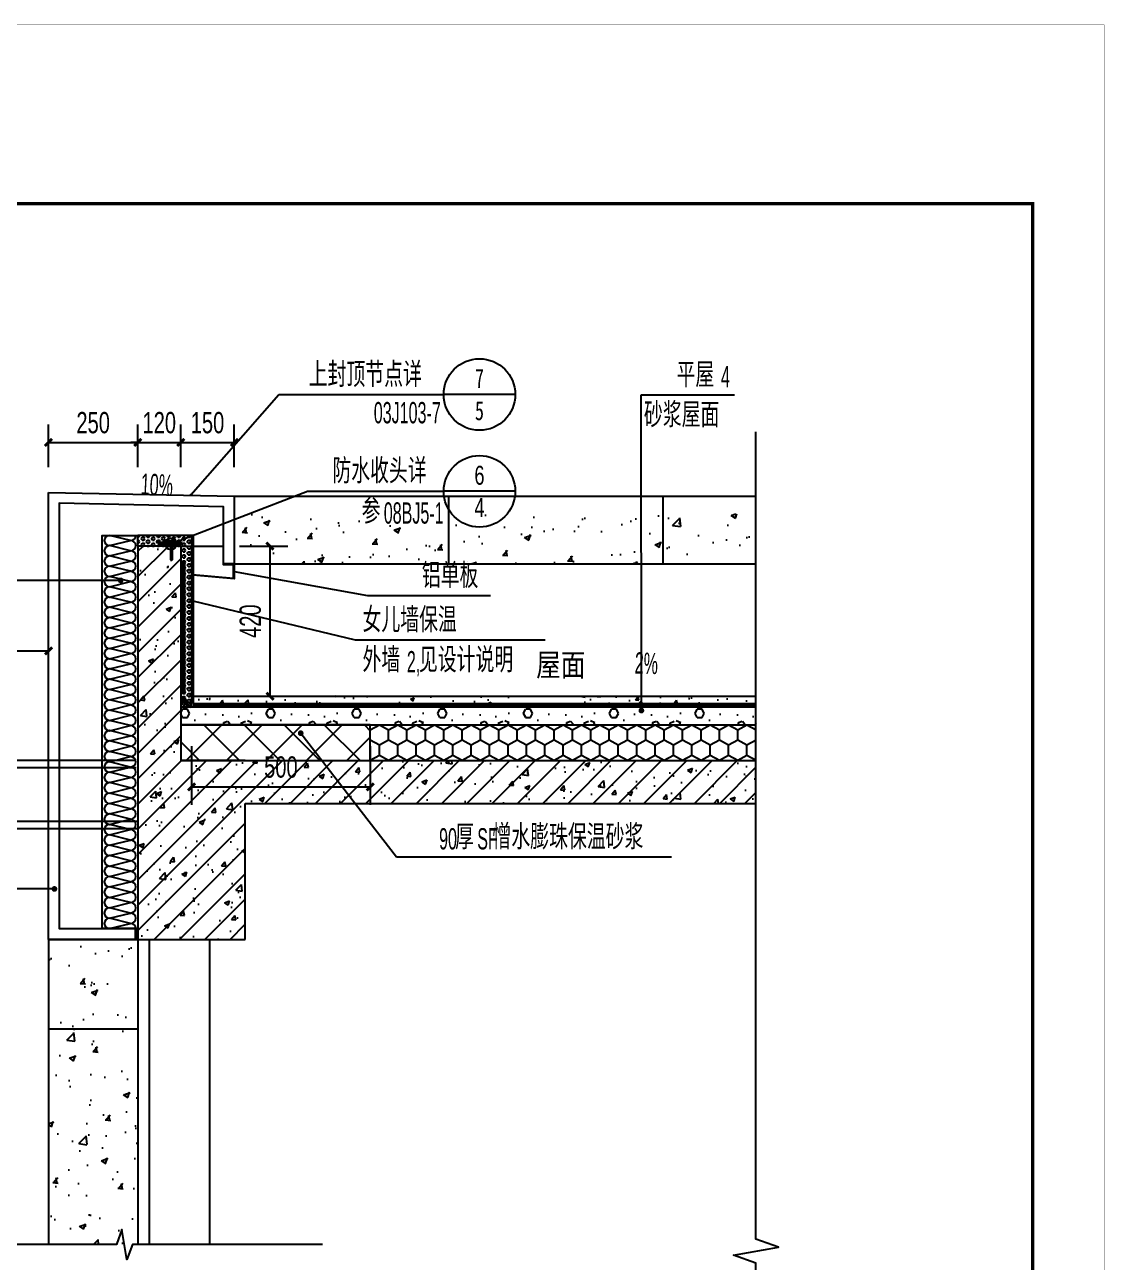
# Model space of a CAD drawing. Extents: x 57342 to 87103, y 19822 to 43940.
# Drawn here: x 84082 to 87103, y 40478 to 43940 of the extents above; entities that cross this region are included whole.
import ezdxf
from ezdxf.enums import TextEntityAlignment as Align

# ---------------------------------------------------------------- set-up
doc = ezdxf.new("R2010")
doc.units = 0
doc.header["$LTSCALE"] = 1000
doc.header["$MEASUREMENT"] = 0
doc.linetypes.add('DASH', pattern=[0.35, 0.25, -0.1])
for name, color, linetype in [('01-标注_尺寸', 124, 'Continuous'), ('01-标注_符号', 200, 'Continuous'), ('02-TEXT_标注', 130, 'Continuous'), ('05-填充_156', 156, 'Continuous'), ('05-填充_天正', 26, 'Continuous'), ('A-0-房间名称', 7, 'Continuous'), ('A-D-玻璃剖线', 130, 'Continuous'), ('A-D-金属剖线', 200, 'Continuous'), ('A-O_屋面', 201, 'Continuous'), ('A-O_防水层', 222, 'Continuous'), ('A-SUR_保温', 222, 'Continuous'), ('A_STR-砼墙', 51, 'Continuous'), ('A_STR-砼柱', 51, 'Continuous'), ('D_石材', 111, 'Continuous'), ('D_石材E', 114, 'Continuous'), ('D_铝板', 181, 'Continuous'), ('构造物', 145, 'Continuous'), ('钢龙骨', 173, 'Continuous')]:
    doc.layers.add(name, color=color, linetype=linetype)
doc.styles.add('_TCH_DIM', font='ros.shx', dxfattribs={"width": 0.8, "bigfont": 'jd.shx'})
doc.styles.add('_TCH_DIM_T3', font='ros.shx', dxfattribs={"width": 0.705882, "bigfont": 'jd.shx'})
doc.styles.add('_TCH_LABEL', font='STXIHEI_0.TTF', dxfattribs={"width": 0.75})
doc.styles.add('_TCH_SPACE', font='STXIHEI_0.TTF', dxfattribs={"width": 0.75, "height": 5})
doc.dimstyles.new('_TCH_ARCH&&20', dxfattribs={"dimtxt": 59.5, "dimasz": 20, "dimexe": 50, "dimexo": 60, "dimgap": 25.25, "dimtad": 1, "dimdec": 0, "dimzin": 0, "dimdsep": 46, "dimtxsty": '_TCH_DIM_T3', "dimblk": 'ARCHTICK', "dimcen": 0.09, "dimclrt": 7, "dimazin": 2, "dimtfac": 1, "dimtdec": 0, "dimtix": 1, "dimtmove": 2, "dimatfit": 3, "dimfxl": 0, "dimtolj": 1, "dimtzin": 0, "dimarcsym": 0})
pattern_1 = [(45, (0, 0), (-35.35534, 35.35534), []), (50, (0, 0), (143.45204, -12.55043), [15, -165]), (355, (0, 0), (-27.75027, 150.43843), [12, -132]), (100.4514, (11.95, -1.05), (115.70188, 137.8879), [12.74804, -140.22842]), (46.1842, (0, 40), (213.4482, -33.1038), [22.5, -247.5]), (96.6356, (17.79, 37.24), (186.93254, 194.82357), [19.12206, -210.3426]), (351.1842, (0, 40), (186.9324, 194.8237), [18, -198]), (21, (20, 30), (119.38141, -80.52378), [15, -165]), (326, (20, 30), (48.66307, 145.03), [12, -132]), (71.4514, (29.95, 23.29), (168.04453, 64.5061), [12.74804, -140.22842]), (37.5, (0, 0), (2.43197, 66.57877), [0, -130.4, 0, -134, 0, -132.5]), (7.5, (0, 0), (52.61391, 78.88234), [0, -76.4, 0, -127.4, 0, -50.5]), (327.5, (-44.6, 0), (106.764487, -4.510974), [0, -50, 0, -156, 0, -207]), (317.5, (-64.6, 0), (116.63723, 20.021), [0, -65, 0, -103.6, 0, -147])]

# ---------------------------------------------------------------- blocks, each defined once
blk = doc.blocks.new('图框-A1+1-4')
for points, const_width in [([(0, 0), (1051, 0), (1051, 594), (0, 594)], 0.05), ([(976, 584), (25, 584), (25, 10), (976, 10)], 0.5)]:
    blk.add_lwpolyline(points, close=True, dxfattribs=dict(const_width=const_width))
blk = doc.blocks.new('A$C1C2A6847')
for p, q in [((52, 23.1), (55, 28.3)), ((52, 19.1), (55, 14)), ((55, 28.3), (55, 14))]:
    blk.add_line(p, q)
for points in [[(56, 42.1), (51, 37.1), (51, 5.1), (56, 0.1)], [(56.7, 41.4), (52, 36.7), (52, 26.6)], [(0, 21.1), (2, 23.1), (52, 23.1), (52, 19.1), (2, 19.1), (0, 21.1)], [(52, 25.6), (52, 16.6)], [(52, 15.6), (52, 5.6), (56.7, 0.9)]]:
    blk.add_lwpolyline(points)
for centre, start, end in [((56.4, 41.8), 315, 135), ((52, 26.1), 270, 90), ((52, 16.1), 270, 90), ((56.4, 0.5), 225, 45)]:
    blk.add_arc(centre, 0.5, start, end)
blk = doc.blocks.new('$LinePat$聚苯板')
at = {"color": 0}
for p, q in [((14.8, -8.6), (0, 0)), ((29.7, 0), (14.8, -8.6)), ((14.8, -8.6), (14.8, -25.7)), ((14.8, -25.7), (0, -34.3)), ((0, -34.3), (0, -51.4)), ((29.7, -34.3), (14.8, -25.7)), ((0, -51.4), (14.8, -60)), ((14.8, -60), (29.7, -51.4))]:
    blk.add_line(p, q, dxfattribs=at)
blk = doc.blocks.new('$LinePat$防水层2')
at = {"color": 0}
blk.add_line((0, 0), (600, 0), dxfattribs=at)
blk.add_solid([(150, 0), (450, 0), (150, -100), (450, -100)], dxfattribs=at)
blk = doc.blocks.new('_ArchTick')
at = {"color": 0, "linetype": 'ByBlock', "const_width": 0.4}
blk.add_lwpolyline([(-0.5, -0.5), (0.5, 0.5)], dxfattribs=at)
blk = doc.blocks.new('*D201')
at = {"layer": '01-标注_尺寸', "color": 0, "lineweight": -2, "transparency": 16777216}
for p, q in [((84683.1, 42481.6), (84818.3, 42481.6)), ((84768.3, 42061.6), (84768.3, 42481.6)), ((84683.1, 42061.6), (84818.3, 42061.6))]:
    blk.add_line(p, q, dxfattribs=at)
at = {"layer": 'Defpoints', "color": 0, "transparency": 16777216}
for p in [(84623.1, 42481.6), (84768.3, 42481.6), (84623.1, 42061.6)]:
    blk.add_point(p, dxfattribs=at)
at = {"layer": '01-标注_尺寸', "color": 0, "lineweight": -2, "transparency": 16777216, "xscale": 20, "yscale": 20, "zscale": 20}
for p, rotation in [((84768.3, 42481.6), 90), ((84768.3, 42061.6), 270)]:
    blk.add_blockref('_ArchTick', p, dxfattribs=dict(at, rotation=rotation))
at = {"layer": '01-标注_尺寸', "color": 7, "transparency": 16777216, "insert": (84713.3, 42271.6), "char_height": 59.5, "attachment_point": 5, "rotation": 90, "style": '_TCH_DIM_T3'}
blk.add_mtext('\\A1;420', dxfattribs=at)
blk = doc.blocks.new('$LinePat$岩棉板')
at = {"color": 0}
for p, q in [((0, -17), (12, -67)), ((12, -67), (24, -17))]:
    blk.add_line(p, q, dxfattribs=at)
for centre, start, end in [((12, -17), 0, 180), ((0, -67), 270, 0), ((24, -67), 180, 270)]:
    blk.add_arc(centre, 12, start, end, dxfattribs=at)
at = {"layer": 'Defpoints'}
blk.add_point((0, 0.1), dxfattribs=at)
at = {"layer": 'Defpoints', "color": 0}
blk.add_point((24, -84), dxfattribs=at)
blk = doc.blocks.new('*D202')
at = {"layer": '01-标注_尺寸', "color": 0, "lineweight": -2, "transparency": 16777216}
for p, q in [((84148.3, 42702.5), (84148.3, 42821.5)), ((84398.3, 42702.5), (84398.3, 42821.5)), ((84148.3, 42771.5), (84398.3, 42771.5))]:
    blk.add_line(p, q, dxfattribs=at)
at = {"layer": 'Defpoints', "color": 0, "transparency": 16777216}
for p in [(84398.3, 42771.5), (84148.3, 42642.5), (84398.3, 42642.5)]:
    blk.add_point(p, dxfattribs=at)
at = {"layer": '01-标注_尺寸', "color": 0, "lineweight": -2, "transparency": 16777216, "xscale": 20, "yscale": 20, "zscale": 20, "rotation": 180}
blk.add_blockref('_ArchTick', (84148.3, 42771.5), dxfattribs=at)
at = {"layer": '01-标注_尺寸', "color": 0, "lineweight": -2, "transparency": 16777216, "xscale": 20, "yscale": 20, "zscale": 20}
blk.add_blockref('_ArchTick', (84398.3, 42771.5), dxfattribs=at)
at = {"layer": '01-标注_尺寸', "color": 7, "transparency": 16777216, "insert": (84273.3, 42826.5), "char_height": 59.5, "attachment_point": 5, "style": '_TCH_DIM_T3'}
blk.add_mtext('\\A1;250', dxfattribs=at)
blk = doc.blocks.new('*D203')
at = {"layer": '01-标注_尺寸', "color": 0, "lineweight": -2, "transparency": 16777216}
for p, q in [((84398.3, 42702.5), (84398.3, 42821.5)), ((84518.3, 42702.5), (84518.3, 42821.5)), ((84398.3, 42771.5), (84378.3, 42771.5)), ((84398.3, 42771.5), (84518.3, 42771.5)), ((84518.3, 42771.5), (84538.3, 42771.5))]:
    blk.add_line(p, q, dxfattribs=at)
at = {"layer": 'Defpoints', "color": 0, "transparency": 16777216}
for p in [(84518.3, 42771.5), (84398.3, 42642.5), (84518.3, 42642.5)]:
    blk.add_point(p, dxfattribs=at)
at = {"layer": '01-标注_尺寸', "color": 0, "lineweight": -2, "transparency": 16777216, "xscale": 20, "yscale": 20, "zscale": 20}
blk.add_blockref('_ArchTick', (84398.3, 42771.5), dxfattribs=at)
at = {"layer": '01-标注_尺寸', "color": 0, "lineweight": -2, "transparency": 16777216, "xscale": 20, "yscale": 20, "zscale": 20, "rotation": 180}
blk.add_blockref('_ArchTick', (84518.3, 42771.5), dxfattribs=at)
at = {"layer": '01-标注_尺寸', "color": 7, "transparency": 16777216, "insert": (84458.3, 42826.5), "char_height": 59.5, "attachment_point": 5, "style": '_TCH_DIM_T3'}
blk.add_mtext('\\A1;120', dxfattribs=at)
blk = doc.blocks.new('*D204')
at = {"layer": '01-标注_尺寸', "color": 0, "lineweight": -2, "transparency": 16777216}
for p, q in [((84518.3, 42702.5), (84518.3, 42821.5)), ((84668.3, 42702.5), (84668.3, 42821.5)), ((84518.3, 42771.5), (84668.3, 42771.5))]:
    blk.add_line(p, q, dxfattribs=at)
at = {"layer": 'Defpoints', "color": 0, "transparency": 16777216}
for p in [(84668.3, 42771.5), (84518.3, 42642.5), (84668.3, 42642.5)]:
    blk.add_point(p, dxfattribs=at)
at = {"layer": '01-标注_尺寸', "color": 0, "lineweight": -2, "transparency": 16777216, "xscale": 20, "yscale": 20, "zscale": 20, "rotation": 180}
blk.add_blockref('_ArchTick', (84518.3, 42771.5), dxfattribs=at)
at = {"layer": '01-标注_尺寸', "color": 0, "lineweight": -2, "transparency": 16777216, "xscale": 20, "yscale": 20, "zscale": 20}
blk.add_blockref('_ArchTick', (84668.3, 42771.5), dxfattribs=at)
at = {"layer": '01-标注_尺寸', "color": 7, "transparency": 16777216, "insert": (84593.3, 42826.5), "char_height": 59.5, "attachment_point": 5, "style": '_TCH_DIM_T3'}
blk.add_mtext('\\A1;150', dxfattribs=at)
blk = doc.blocks.new('*D211')
at = {"layer": '01-标注_尺寸', "color": 0, "lineweight": -2, "transparency": 16777216}
for p, q in [((83148.6, 42088), (83148.6, 42238.4)), ((84148.6, 42088), (84148.6, 42238.4)), ((83148.6, 42188.4), (84148.6, 42188.4))]:
    blk.add_line(p, q, dxfattribs=at)
at = {"layer": 'Defpoints', "color": 0, "transparency": 16777216}
for p in [(84148.6, 42188.4), (83148.6, 42028), (84148.6, 42028)]:
    blk.add_point(p, dxfattribs=at)
at = {"layer": '01-标注_尺寸', "color": 0, "lineweight": -2, "transparency": 16777216, "xscale": 20, "yscale": 20, "zscale": 20, "rotation": 180}
blk.add_blockref('_ArchTick', (83148.6, 42188.4), dxfattribs=at)
at = {"layer": '01-标注_尺寸', "color": 0, "lineweight": -2, "transparency": 16777216, "xscale": 20, "yscale": 20, "zscale": 20}
blk.add_blockref('_ArchTick', (84148.6, 42188.4), dxfattribs=at)
at = {"layer": '01-标注_尺寸', "color": 7, "transparency": 16777216, "insert": (83648.6, 42343.4), "char_height": 59.5, "attachment_point": 5, "style": '_TCH_DIM_T3'}
blk.add_mtext('\\A1;1000', dxfattribs=at)
blk = doc.blocks.new('*D247')
at = {"layer": '01-标注_尺寸', "color": 0, "lineweight": -2, "transparency": 16777216}
for p, q in [((84548.6, 41921.6), (84548.6, 41758.2)), ((85048.6, 41921.6), (85048.6, 41758.2)), ((84548.6, 41808.2), (85048.6, 41808.2))]:
    blk.add_line(p, q, dxfattribs=at)
at = {"layer": 'Defpoints', "color": 0, "transparency": 16777216}
for p in [(84548.6, 41981.6), (85048.6, 41981.6), (85048.6, 41808.2)]:
    blk.add_point(p, dxfattribs=at)
at = {"layer": '01-标注_尺寸', "color": 0, "lineweight": -2, "transparency": 16777216, "xscale": 20, "yscale": 20, "zscale": 20, "rotation": 180}
blk.add_blockref('_ArchTick', (84548.6, 41808.2), dxfattribs=at)
at = {"layer": '01-标注_尺寸', "color": 0, "lineweight": -2, "transparency": 16777216, "xscale": 20, "yscale": 20, "zscale": 20}
blk.add_blockref('_ArchTick', (85048.6, 41808.2), dxfattribs=at)
at = {"layer": '01-标注_尺寸', "color": 7, "transparency": 16777216, "insert": (84798.6, 41863.2), "char_height": 59.5, "attachment_point": 5, "style": '_TCH_DIM_T3'}
blk.add_mtext('\\A1;500', dxfattribs=at)

msp = doc.modelspace()

# ---------------------------------------------------------------- hatches: boundary and pattern name
at = {"transparency": 33554641}
h = msp.add_hatch(dxfattribs=at)
h.set_pattern_fill('ANSI37', color=26, scale=50)
h.set_pattern_definition([(45, (89098.58, 24781.57), (-56.1266, 56.1266), []), (135, (89098.58, 24781.57), (-56.1266, -56.1266), [])])
h.paths.add_polyline_path([(84518.6, 41881.6), (85048.6, 41881.6), (85048.6, 41981.6), (84518.6, 41981.6)])
at = {"layer": '05-填充_156'}
h = msp.add_hatch(dxfattribs=at)
h.set_pattern_fill('AR-CONC', color=256, scale=100)
h.set_pattern_definition([(50, (-156430.2, 336176.54), (182.18467, -15.939086), [19.05, -209.55]), (355, (-156430.2, 336176.54), (-35.24283, 191.05664), [15.24, -167.64]), (100.451, (-156415.01, 336175.21), (146.9425, 175.11669), [16.19, -178.09]), (46.1842, (-156430.2, 336227.34), (271.07904, -42.04233), [28.575, -314.325]), (96.6356, (-156407.6, 336223.84), (237.40423, 247.42556), [24.285, -267.135]), (351.184, (-156430.2, 336227.34), (237.4046, 247.42512), [22.86, -251.46]), (21, (-156404.8, 336214.64), (151.61488, -102.26552), [19.05, -209.55]), (326, (-156404.8, 336214.64), (61.80203, 184.18797), [15.24, -167.64]), (71.4514, (-156392.16, 336206.12), (213.41649, 81.92286), [16.19, -178.09]), (37.5, (-156430.19, 336176.54), (3.088603, 84.555039), [0, -165.608, 0, -170.18, 0, -168.275]), (7.5, (-156430.19, 336176.54), (66.819663, 100.180575), [0, -97.028, 0, -161.798, 0, -64.135]), (327.5, (-156486.835, 336176.54), (135.590595, -5.728744), [0, -63.5, 0, -198.12, 0, -262.89]), (317.5, (-156512.23, 336176.54), (148.12918, 25.42649), [0, -82.55, 0, -131.572, 0, -186.69])])
h.paths.add_polyline_path([(84668.3, 42571.6), (84668.3, 42431.6), (86127.2, 42431.6), (86127.2, 42571.6)])
h = msp.add_hatch(dxfattribs=at)
h.set_pattern_fill('AR-CONC', color=256, scale=100)
h.set_pattern_definition([(50, (-158158.78, 335026.54), (182.18467, -15.939086), [19.05, -209.55]), (355, (-158158.78, 335026.54), (-35.24283, 191.05664), [15.24, -167.64]), (100.451, (-158143.6, 335025.21), (146.9425, 175.11669), [16.19, -178.09]), (46.1842, (-158158.78, 335077.34), (271.07904, -42.04233), [28.575, -314.325]), (96.6356, (-158136.2, 335073.84), (237.40423, 247.42556), [24.285, -267.135]), (351.184, (-158158.78, 335077.34), (237.4046, 247.42512), [22.86, -251.46]), (21, (-158133.38, 335064.64), (151.61488, -102.26552), [19.05, -209.55]), (326, (-158133.38, 335064.64), (61.80203, 184.18797), [15.24, -167.64]), (71.4514, (-158120.74, 335056.12), (213.41649, 81.92286), [16.19, -178.09]), (37.5, (-158158.78, 335026.54), (3.088603, 84.555039), [0, -165.608, 0, -170.18, 0, -168.275]), (7.5, (-158158.78, 335026.54), (66.819663, 100.180575), [0, -97.028, 0, -161.798, 0, -64.135]), (327.5, (-158215.42, 335026.54), (135.590595, -5.728744), [0, -63.5, 0, -198.12, 0, -262.89]), (317.5, (-158240.82, 335026.54), (148.12918, 25.42649), [0, -82.55, 0, -131.572, 0, -186.69])])
h.paths.add_polyline_path([(84398.6, 40428.5), (84148.6, 40428.5), (84148.6, 39396.6), (84398.6, 39396.6)])
h.paths.add_polyline_path([(84148.6, 40528.5), (84398.6, 40528.5), (84398.6, 41381.6), (84148.6, 41381.6)])
at = {"layer": '05-填充_天正'}
h = msp.add_hatch(dxfattribs=at)
h.set_pattern_fill('HEX', color=256, scale=5)
h.set_pattern_definition([(0, (0, 0), (0, 8.24889), [4.7625, -9.525]), (120, (0, 0), (-7.1437483, -4.124445), [4.7625, -9.525]), (60, (4.7625, 0), (-7.1437483, 4.124445), [4.7625, -9.525])])
h.paths.add_polyline_path([(84398.6, 42511.6), (84398.6, 42481.6), (84518.6, 42481.6), (84518.6, 42031.6), (84548.6, 42031.6), (84548.6, 42511.6)])
h = msp.add_hatch(dxfattribs=at)
h.set_pattern_fill('钢筋混凝土', color=256, scale=20, style=0)
h.set_pattern_definition(pattern_1)
h.paths.add_polyline_path([(84398.6, 41881.6), (84518.6, 41881.6), (84518.6, 42481.6), (84398.6, 42481.6)])
h = msp.add_hatch(dxfattribs=at)
h.set_pattern_fill('钢筋混凝土', color=256, scale=20, style=0)
h.set_pattern_definition(pattern_1)
h.paths.add_polyline_path([(84398.6, 41381.6), (84698.6, 41381.6), (84698.6, 41881.6), (84398.6, 41881.6)])
h = msp.add_hatch(dxfattribs=at)
h.set_pattern_fill('钢筋混凝土', color=256, scale=20, style=0)
h.set_pattern_definition(pattern_1)
h.paths.add_polyline_path([(84698.6, 41881.6), (84698.6, 41761.6), (86128.6, 41761.6), (86128.6, 41881.6)])
at = {"layer": 'A-SUR_保温'}
h = msp.add_hatch(dxfattribs=at)
h.set_pattern_fill('混凝土', color=26, scale=15)
h.set_pattern_definition([(50, (-5006.25, 444184.61), (107.589027, -9.41282), [11.25, -123.75]), (355, (-5006.25, 444184.61), (-20.8127, 112.82882), [9, -99]), (100.4514, (-4997.28, 444183.83), (86.776407, 103.41593), [9.561029, -105.171317]), (46.1842, (-5006.25, 444214.61), (160.086157, -24.827852), [16.875, -185.625]), (96.6356, (-4992.9, 444212.54), (140.199406, 146.11768), [14.34154, -157.75695]), (351.1842, (-5006.25, 444214.61), (140.19929, 146.11779), [13.5, -148.5]), (21, (-4991.25, 444207.11), (89.536058, -60.392834), [11.25, -123.75]), (326, (-4991.25, 444207.11), (36.4973, 108.772507), [9, -99]), (71.4514, (-4983.79, 444202.08), (126.033394, 48.379575), [9.561029, -105.171317]), (37.5, (-5006.246, 444184.614), (1.8239783, 49.934078), [0, -97.8, 0, -100.5, 0, -99.375]), (7.5, (-5006.246, 444184.614), (39.4604306, 59.161757), [0, -57.3, 0, -95.55, 0, -37.875]), (327.5, (-5039.696, 444184.614), (80.0733654, -3.3832308), [0, -37.5, 0, -117, 0, -155.25]), (317.5, (-5054.696, 444184.614), (87.477925, 15.015747), [0, -48.75, 0, -77.7, 0, -110.25])])
h.paths.add_polyline_path([(86128.3, 42041.9), (86128.3, 42062.5), (84558.6, 42062.5), (84558.6, 42042)])
h = msp.add_hatch(dxfattribs=at)
h.set_pattern_fill('加气混凝土', color=26, scale=20)
h.set_pattern_definition([(0, (115223.58, 440031.4), (120, 240), [0, -240]), (0, (115083.18, 439999), (120, 240), [0, -240]), (0, (115161.18, 439996.6), (120, 240), [0, -240]), (0, (115246.38, 440067.4), (120, 240), [0, -240]), (0, (115146.78, 439984.6), (120, 240), [0, -240]), (0, (115270.38, 440218.6), (120, 240), [0, -240]), (0, (115197.18, 440199.4), (120, 240), [0, -240]), (0, (115235.58, 440169.4), (120, 240), [0, -240]), (0, (115039.98, 440164.6), (120, 240), [0, -240]), (0, (115157.58, 440153.8), (120, 240), [0, -240]), (0, (115111.98, 440092.6), (120, 240), [0, -240]), (0, (115114.38, 440002.6), (120, 240), [0, -240]), (0, (115204.38, 439993), (120, 240), [0, -240]), (0, (115270.38, 440098.6), (120, 240), [0, -240]), (0, (115045.98, 440061.4), (120, 240), [0, -240]), (0, (115066.38, 440102.2), (120, 240), [0, -240]), (0, (115159.98, 440085.4), (120, 240), [0, -240]), (0, (115126.38, 440050.6), (120, 240), [0, -240]), (0, (115107.18, 440129.8), (120, 240), [0, -240]), (0, (115137.18, 440219.8), (120, 240), [0, -240]), (0, (115055.58, 440011), (120, 240), [0, -240]), (0, (115187.58, 440170.6), (120, 240), [0, -240]), (0, (115075.98, 440174.2), (120, 240), [0, -240]), (0, (115056.78, 440205.4), (120, 240), [0, -240]), (130.601294, (115255.636, 440143.469), (-599.99999337, 720.00000315), [10.53662, -4414.8444]), (18.434949, (115238.493, 440148.04), (599.9999978, 239.9999982), [10.8421, -1507.05116]), (90, (115238.49, 440137.75), (120, 240), [10.28571, -469.71426]), (161.565051, (115248.78, 440134.326), (-600.000003, 239.999982), [10.8421, -1507.05116]), (53.130102, (115248.78, 440134.326), (120, 240), [11.42857, -1188.5714]), (135, (115257.92, 440012.04), (-120.000015, 239.999984), [9.69746, -669.12504]), (45, (115244.21, 440012.04), (120, 239.999999), [9.69746, -669.12504]), (135, (115251.065, 440005.18), (-120.000015, 239.999984), [9.69746, -669.12504]), (45, (115251.065, 440005.18), (120, 239.999999), [9.69746, -669.12504]), (116.56505, (115142.5, 440173.18), (-2e-05, 479.99999), [12.77753, -255.5506]), (180, (115136.78, 440184.6), (-120, 240), [13.71429, -226.2857]), (63.43495, (115117.35, 440173.18), (1e-06, 480), [12.77753, -255.5506]), (116.56505, (115123.06, 440161.75), (-2e-05, 479.99999), [12.77753, -255.5506]), (0, (115123.06, 440161.75), (120, 240), [13.71429, -226.2857]), (63.43495, (115136.78, 440161.75), (1e-06, 480), [12.77753, -255.5506]), (107.102728, (115232.779, 440092.04), (-359.99998624, 1200.00000194), [15.54454, -6513.161]), (143.972626, (115228.207, 440106.897), (-2279.9999711, 1679.9999981), [15.54454, -3248.808]), (180, (115215.64, 440116.04), (-120, 240), [14.85714, -225.14284]), (36.0273733, (115188.207, 440106.897), (2279.99998315, 1679.9999819), [15.54454, -3248.808]), (71.565051, (115183.636, 440093.183), (360.000002, 1199.999998), [14.45613, -1503.43712]), (107.102728, (115188.2075, 440078.326), (-359.99998624, 1200.00000194), [15.54454, -6513.161]), (143.972626, (115200.779, 440069.183), (-2279.9999711, 1679.9999981), [15.54454, -3248.808]), (0, (115200.78, 440069.18), (120, 240), [14.85714, -225.14284]), (36.0273733, (115215.636, 440069.183), (2279.99998315, 1679.9999819), [15.54454, -3248.808]), (71.565051, (115228.207, 440078.326), (360.000002, 1199.999998), [14.45613, -1503.43712]), (150.255118, (115235.065, 440204.04), (-360.0000009, 239.999997), [9.21401, -1925.72784]), (90, (115227.06, 440199.47), (120, 240), [9.14286, -470.8571]), (29.744881, (115227.065, 440199.47), (360.0000002, 239.9999989), [9.21401, -1925.72784]), (116.56505, (115179.06, 440033.75), (-2e-05, 479.99999), [12.77753, -255.5506]), (168.690067, (115173.35, 440045.183), (-1080.0000008, 239.999994), [11.6549, -2435.8742]), (41.185925, (115152.779, 440039.469), (2999.99998182, 2639.9999769), [12.14874, -5090.3208]), (90, (115152.78, 440028.04), (120, 240), [11.42857, -468.5714]), (138.814074, (115161.922, 440020.04), (-2999.99994668, 2640.0000168), [12.14874, -5090.3208]), (16.6992442, (115161.922, 440020.04), (3959.9999702, 1199.99998743), [11.93178, -4999.415]), (60.945396, (115173.35, 440023.469), (119.99999968, 239.99999788), [11.76643, -4930.1358]), (109.983106, (115078.493, 440134.326), (-600.00000226, 1679.99999555), [13.3768, -5604.879]), (155.556045, (115073.922, 440146.897), (-1560.00000595, 719.99998504), [13.8092, -5786.0526]), (24.4439547, (115048.779, 440146.897), (1560.00000078, 719.99999654), [13.8092, -5786.0526]), (70.0168934, (115044.207, 440134.326), (600.0000018, 1679.99999583), [13.3768, -5604.879]), (109.983106, (115048.779, 440121.754), (-600.00000226, 1679.99999555), [13.3768, -5604.879]), (160.016893, (115061.35, 440117.183), (-600.0000004, 239.9999891), [13.3768, -2795.751]), (19.9831065, (115061.35, 440117.183), (599.9999967, 239.9999996), [13.3768, -2795.751]), (70.0168934, (115073.922, 440121.754), (600.0000018, 1679.99999583), [13.3768, -5604.879]), (122.005383, (115167.636, 440112.612), (-120.0000161, 239.9999877), [10.78169, -2253.3736]), (18.434949, (115151.636, 440118.326), (599.9999978, 239.9999982), [10.8421, -1507.05116]), (90, (115151.64, 440108.04), (120, 240), [10.28571, -469.71426]), (161.565051, (115161.92, 440104.61), (-600.000003, 239.999982), [10.8421, -1507.05116]), (54.462322, (115161.922, 440104.612), (839.9999988, 1199.9999982), [9.83123, -4119.2846]), (116.56505, (115097.92, 440054.33), (-2e-05, 479.99999), [12.77753, -255.5506]), (180, (115092.2, 440065.75), (-120, 240), [12.57143, -227.42856]), (59.0362434, (115072.779, 440054.326), (120.0000004, 239.9999988), [13.32789, -2785.5288]), (120.963756, (115079.636, 440042.897), (-120.0000164, 239.999989), [13.32789, -2785.5288]), (0, (115079.64, 440042.9), (120, 240), [12.57143, -227.42856]), (63.43495, (115092.2, 440042.9), (1e-06, 480), [12.77753, -255.5506])])
h.paths.add_polyline_path([(86128.6, 41981.6), (86128.6, 42031.6), (84518.6, 42031.6), (84518.6, 41981.6)])

# ---------------------------------------------------------------- linework, layer by layer
at = {"color": 26}
msp.add_lwpolyline([(84518.6, 41881.6), (85048.6, 41881.6), (85048.6, 41981.6), (84518.6, 41981.6)], close=True, dxfattribs=at)
at = {"layer": '01-标注_符号'}
for p, q in [((84546.4, 42625.3), (84792.5, 42905.5)), ((84792.5, 42905.5), (85254.3, 42905.5)), ((85454.3, 42905.5), (85254.3, 42905.5)), ((85807.4, 42021.5), (85807.1, 42904.8)), ((85807.1, 42904.8), (86067.8, 42904.8)), ((84505.9, 42493.4), (84872.8, 42634.8)), ((84872.8, 42634.8), (85254.3, 42634.8)), ((85454.3, 42634.8), (85254.3, 42634.8)), ((84668.3, 42410.6), (85040.8, 42343.2)), ((84350.3, 42385.7), (84021.7, 42385.7)), ((85040.8, 42343.2), (85385.5, 42343.2)), ((84552, 42328.9), (85006.1, 42219.4)), ((85006.1, 42219.4), (85538.6, 42219.4)), ((84854, 41958.2), (85122, 41612.1)), ((85122, 41612.1), (85891.8, 41612.1)), ((84164.9, 41522.6), (84021.7, 41522.6))]:
    msp.add_line(p, q, dxfattribs=at)
for points in [[(86128.7, 38217.1), (86128, 40475.6), (86065, 40498.5), (86191, 40520.7), (86128, 40543.1), (86127.4, 42801.6)], [(84915.1, 40528.5), (84383.3, 40528.5), (84368, 40486.5), (84353.2, 40570.5), (84338.3, 40528.5), (83806.4, 40528.5)]]:
    msp.add_lwpolyline(points, dxfattribs=at)
for points in [[(84325.8, 42608.6, 0, 0, 0), (84484.5, 42600.9, 16, 0, 0), (84544.4, 42598, 0, 0, 0)], [(85699.3, 42107, 0, 0, 0), (85857.9, 42101.9, 16, 0, 0), (85917.9, 42099.9, 0, 0, 0)]]:
    msp.add_lwpolyline(points, format="xyseb", dxfattribs=at)
at = {"layer": '01-标注_符号', "const_width": 8}
for points in [[(84354.3, 42385.7, 1), (84346.3, 42385.7, 1)], [(85807.4, 42017.5, 1), (85807.4, 42025.5, 1)], [(84851.6, 41961.4, 1), (84856.5, 41955.1, 1)], [(84168.9, 41522.6, 1), (84160.9, 41522.6, 1)]]:
    msp.add_lwpolyline(points, format="xyb", close=True, dxfattribs=at)
at = {"layer": '01-标注_符号'}
for centre, radius in [((85354.3, 42905.5), 100), ((85354.3, 42634.8), 100), ((84545.9, 42624.7), 0.876), ((84490.7, 42487.5), 16.2)]:
    msp.add_circle(centre, radius, dxfattribs=at)
at = {"layer": 'A-D-玻璃剖线'}
for p, q in [((84398.6, 41381.6), (84398.6, 40528.5)), ((84429.7, 41381.6), (84429.7, 40528.5)), ((84598.6, 41381.6), (84598.6, 40528.5))]:
    msp.add_line(p, q, dxfattribs=at)
at = {"layer": 'A-D-金属剖线'}
msp.add_lwpolyline([(84553.6, 42382), (84551.6, 42382), (84551.6, 42402), (84666.3, 42391.8), (84666.3, 42429.6), (84638.3, 42429.6), (84638.3, 42431.6), (84668.3, 42431.6), (84668.3, 42389.6), (84553.6, 42399.8), (84553.6, 42382)], dxfattribs=at)
at = {"layer": 'A-O_屋面'}
for p, q in [((84553.6, 42061.6), (86128.6, 42061.6)), ((84518.6, 42031.6), (86128.7, 42031.5)), ((84518.6, 42031.6), (86128.6, 42031.6)), ((84518.6, 41981.6), (86128.6, 41981.6))]:
    msp.add_line(p, q, dxfattribs=at)
msp.add_lwpolyline([(84553.6, 42511.6), (84553.6, 42041.6)], dxfattribs=at)
at = {"layer": 'A-O_防水层'}
msp.add_lwpolyline([(84518.6, 42352.5), (84518.6, 42067.1, 0.408991), (84553.6, 42031.6), (86128.6, 42031.6)], format="xyb", dxfattribs=at)
at = {"layer": 'A-SUR_保温'}
for p, q in [((84398.6, 42481.6), (84398.6, 42511.6)), ((84518.6, 42481.6), (84638.3, 42481.6))]:
    msp.add_line(p, q, dxfattribs=at)
at = {"layer": 'A-SUR_保温', "color": 26}
msp.add_line((84548.6, 42511.6), (84548.6, 42031.6), dxfattribs=at)
at = {"layer": 'A-SUR_保温'}
for points in [[(84298.6, 41936.6), (84298.6, 42511.6), (84398.6, 42511.6)], [(84553.6, 42511.6), (84398.6, 42511.6)], [(84398.6, 41411.6), (84298.6, 41411.6), (84298.6, 41936.6)]]:
    msp.add_lwpolyline(points, dxfattribs=at)
at = {"layer": 'A_STR-砼墙'}
for p, q in [((84398.6, 42481.6), (84398.6, 41881.6)), ((84518.6, 42481.6), (84398.6, 42481.6)), ((84518.6, 42481.6), (84518.6, 41881.6)), ((84698.6, 41881.6), (86128.6, 41881.6)), ((84698.6, 41761.6), (86128.6, 41761.6))]:
    msp.add_line(p, q, dxfattribs=at)
at = {"layer": 'A_STR-砼柱'}
for p, q in [((84398.6, 41881.6), (84398.6, 41381.6)), ((84698.6, 41881.6), (84518.6, 41881.6)), ((84698.6, 41381.6), (84698.6, 41761.6)), ((84398.6, 41381.6), (84698.6, 41381.6))]:
    msp.add_line(p, q, dxfattribs=at)
at = {"layer": 'D_石材'}
msp.add_lwpolyline([(84148.6, 42631.6), (84668.3, 42621.6), (84668.3, 42431.6), (84638.3, 42431.6), (84638.3, 42591.6), (84178.6, 42601.6), (84178.6, 41411.6), (84398.6, 41411.6), (84398.6, 41381.6), (84148.6, 41381.6)], close=True, dxfattribs=at)
at = {"layer": 'D_石材E'}
for p, q in [((84668.3, 42621.6), (86127.4, 42621.6)), ((85268.3, 42431.6), (85268.3, 42621.6)), ((85868.3, 42431.6), (85868.3, 42621.6)), ((84668.3, 42431.6), (86127.2, 42431.6)), ((84148.6, 41381.6), (84148.6, 40528.5)), ((84148.6, 41381.6), (84398.6, 41381.6)), ((84148.6, 41131.6), (84398.6, 41131.6))]:
    msp.add_line(p, q, dxfattribs=at)
at = {"layer": 'D_铝板'}
for points in [[(84393.6, 41881.6), (83148.6, 41881.6), (83148.6, 41691.9), (84398.6, 41691.9)], [(84393.6, 41861.6), (83168.6, 41861.6), (83168.6, 41711.9), (84398.6, 41711.9)]]:
    msp.add_lwpolyline(points, dxfattribs=at)
at = {"layer": '钢龙骨', "const_width": 10}
msp.add_lwpolyline([(84393.6, 41381.6), (84393.6, 41411.3)], dxfattribs=at)

# ---------------------------------------------------------------- block references
at = {"xscale": 20, "yscale": 20, "zscale": 20, "rotation": 270}
msp.add_blockref('图框-A1+1-4', (75222.2, 43939.3), dxfattribs=at)
at = {"layer": 'A-O_防水层', "xscale": -0.05781799467190771, "yscale": 0.05, "zscale": 0.05}
for p in [(84488.9, 42491.6), (84488.9, 42486.6), (84523.6, 42491.6), (84523.6, 42486.6)]:
    msp.add_blockref('$LinePat$防水层2', p, dxfattribs=at)
at = {"layer": 'A-O_防水层', "yscale": 0.05, "zscale": 0.05}
for p, xscale, rotation in [((84523.6, 42441.6), 0.05201141453000067, 270.0000000000423), ((84528.6, 42441.6), 0.05201410492901131, 270.0000000000401), ((84523.6, 42410.4), 0.05201141453000067, 270.0000000000423), ((84528.6, 42410.4), 0.05201410492901131, 270.0000000000401), ((84523.6, 42379.2), 0.05201141453000067, 270.0000000000423), ((84528.6, 42379.2), 0.05201410492901131, 270.0000000000401), ((84523.6, 42347.9), 0.05201141453000067, 270.0000000000423), ((84528.6, 42347.9), 0.05201410492901131, 270.0000000000401), ((84523.6, 42316.7), 0.05201141453000067, 270.0000000000423), ((84528.6, 42316.7), 0.05201410492901131, 270.0000000000401), ((84523.6, 42285.5), 0.05201141453000067, 270.0000000000423), ((84528.6, 42285.5), 0.05201410492901131, 270.0000000000401), ((84523.6, 42254.3), 0.05201141453000067, 270.0000000000423), ((84528.6, 42254.3), 0.05201410492901131, 270.0000000000401), ((84523.6, 42223.1), 0.05201141453000067, 270.0000000000423), ((84528.6, 42223.1), 0.05201410492901131, 270.0000000000401), ((84523.6, 42191.9), 0.05201141453000067, 270.0000000000423), ((84523.6, 42160.7), 0.05201141453000067, 270.0000000000423), ((84528.6, 42191.9), 0.05201410492901131, 270.0000000000401), ((84528.6, 42160.7), 0.05201410492901131, 270.0000000000401), ((84523.6, 42129.5), 0.05201141453000067, 270.0000000000423), ((84528.6, 42129.5), 0.05201410492901131, 270.0000000000401), ((84523.6, 42098.3), 0.05201141453000067, 270.0000000000423), ((84528.6, 42098.3), 0.05201410492901131, 270.0000000000401), ((84517.3, 42060.8), 0.07131300141532766, 314.5723964192262), ((84523.3, 42061.8), 0.05952796105700679, 314.5384838318996), ((84553.6, 42041.6), 0.05048300162433847, 359.9982399797228), ((84553.6, 42036.6), 0.05048361993015255, 359.9982399797231), ((84583.9, 42041.6), 0.05048300162433847, 359.9982399797228), ((84583.9, 42036.6), 0.05048361993015255, 359.9982399797231), ((84614.2, 42041.6), 0.05048300162433847, 359.9982399797228), ((84614.2, 42036.6), 0.05048361993015255, 359.9982399797231), ((84644.4, 42036.6), 0.05048361993015255, 359.9982399797231), ((84644.5, 42041.6), 0.05048300162433847, 359.9982399797228), ((84674.7, 42036.6), 0.05048361993015255, 359.9982399797231), ((84674.8, 42041.6), 0.05048300162433847, 359.9982399797228), ((84705, 42041.6), 0.05048300162433847, 359.9982399797228), ((84705, 42036.6), 0.05048361993015255, 359.9982399797231), ((84735.3, 42041.6), 0.05048300162433847, 359.9982399797228), ((84735.3, 42036.6), 0.05048361993015255, 359.9982399797231), ((84765.6, 42041.6), 0.05048300162433847, 359.9982399797228), ((84765.6, 42036.6), 0.05048361993015255, 359.9982399797231), ((84795.9, 42041.6), 0.05048300162433847, 359.9982399797228), ((84795.9, 42036.6), 0.05048361993015255, 359.9982399797231), ((84826.2, 42041.6), 0.05048300162433847, 359.9982399797228), ((84826.2, 42036.6), 0.05048361993015255, 359.9982399797231), ((84856.5, 42041.6), 0.05048300162433847, 359.9982399797228), ((84856.5, 42036.6), 0.05048361993015255, 359.9982399797231), ((84886.8, 42041.6), 0.05048300162433847, 359.9982399797228), ((84886.8, 42036.6), 0.05048361993015255, 359.9982399797231), ((84917.1, 42041.6), 0.05048300162433847, 359.9982399797228), ((84917.1, 42036.6), 0.05048361993015255, 359.9982399797231), ((84947.3, 42036.6), 0.05048361993015255, 359.9982399797231), ((84947.4, 42041.6), 0.05048300162433847, 359.9982399797228), ((84977.6, 42036.6), 0.05048361993015255, 359.9982399797231), ((84977.7, 42041.6), 0.05048300162433847, 359.9982399797228), ((85007.9, 42041.6), 0.05048300162433847, 359.9982399797228), ((85007.9, 42036.6), 0.05048361993015255, 359.9982399797231), ((85038.2, 42041.6), 0.05048300162433847, 359.9982399797228), ((85038.2, 42036.6), 0.05048361993015255, 359.9982399797231), ((85068.5, 42041.6), 0.05048300162433847, 359.9982399797228), ((85068.5, 42036.6), 0.05048361993015255, 359.9982399797231), ((85098.8, 42041.6), 0.05048300162433847, 359.9982399797228), ((85098.8, 42036.6), 0.05048361993015255, 359.9982399797231), ((85129.1, 42041.6), 0.05048300162433847, 359.9982399797228), ((85129.1, 42036.6), 0.05048361993015255, 359.9982399797231), ((85159.4, 42041.6), 0.05048300162433847, 359.9982399797228), ((85159.4, 42036.6), 0.05048361993015255, 359.9982399797231), ((85189.7, 42041.6), 0.05048300162433847, 359.9982399797228), ((85189.7, 42036.6), 0.05048361993015255, 359.9982399797231), ((85220, 42041.5), 0.05048300162433847, 359.9982399797228), ((85220, 42036.5), 0.05048361993015255, 359.9982399797231), ((85250.2, 42036.5), 0.05048361993015255, 359.9982399797231), ((85250.3, 42041.5), 0.05048300162433847, 359.9982399797228), ((85280.5, 42041.5), 0.05048300162433847, 359.9982399797228), ((85280.5, 42036.5), 0.05048361993015255, 359.9982399797231), ((85310.8, 42041.5), 0.05048300162433847, 359.9982399797228), ((85310.8, 42036.5), 0.05048361993015255, 359.9982399797231), ((85341.1, 42041.5), 0.05048300162433847, 359.9982399797228), ((85341.1, 42036.5), 0.05048361993015255, 359.9982399797231), ((85371.4, 42041.5), 0.05048300162433847, 359.9982399797228), ((85371.4, 42036.5), 0.05048361993015255, 359.9982399797231), ((85401.7, 42041.5), 0.05048300162433847, 359.9982399797228), ((85401.7, 42036.5), 0.05048361993015255, 359.9982399797231), ((85432, 42041.5), 0.05048300162433847, 359.9982399797228), ((85432, 42036.5), 0.05048361993015255, 359.9982399797231), ((85462.3, 42041.5), 0.05048300162433847, 359.9982399797228), ((85462.3, 42036.5), 0.05048361993015255, 359.9982399797231), ((85492.6, 42041.5), 0.05048300162433847, 359.9982399797228), ((85492.6, 42036.5), 0.05048361993015255, 359.9982399797231), ((85522.9, 42041.5), 0.05048300162433847, 359.9982399797228), ((85522.9, 42036.5), 0.05048361993015255, 359.9982399797231), ((85553.2, 42041.5), 0.05048300162433847, 359.9982399797228), ((85553.2, 42036.5), 0.05048361993015255, 359.9982399797231), ((85583.4, 42041.5), 0.05048300162433847, 359.9982399797228), ((85583.4, 42036.5), 0.05048361993015255, 359.9982399797231), ((85613.7, 42041.5), 0.05048300162433847, 359.9982399797228), ((85613.7, 42036.5), 0.05048361993015255, 359.9982399797231), ((85644, 42041.5), 0.05048300162433847, 359.9982399797228), ((85644, 42036.5), 0.05048361993015255, 359.9982399797231), ((85674.3, 42041.5), 0.05048300162433847, 359.9982399797228), ((85674.3, 42036.5), 0.05048361993015255, 359.9982399797231), ((85704.6, 42041.5), 0.05048300162433847, 359.9982399797228), ((85704.6, 42036.5), 0.05048361993015255, 359.9982399797231), ((85734.9, 42041.5), 0.05048300162433847, 359.9982399797228), ((85734.9, 42036.5), 0.05048361993015255, 359.9982399797231), ((85765.2, 42041.5), 0.05048300162433847, 359.9982399797228), ((85765.2, 42036.5), 0.05048361993015255, 359.9982399797231), ((85795.5, 42041.5), 0.05048300162433847, 359.9982399797228), ((85795.5, 42036.5), 0.05048361993015255, 359.9982399797231), ((85825.8, 42041.5), 0.05048300162433847, 359.9982399797228), ((85825.8, 42036.5), 0.05048361993015255, 359.9982399797231), ((85856.1, 42041.5), 0.05048300162433847, 359.9982399797228), ((85856.1, 42036.5), 0.05048361993015255, 359.9982399797231), ((85886.3, 42041.5), 0.05048300162433847, 359.9982399797228), ((85886.3, 42036.5), 0.05048361993015255, 359.9982399797231), ((85916.6, 42041.5), 0.05048300162433847, 359.9982399797228), ((85916.6, 42036.5), 0.05048361993015255, 359.9982399797231), ((85946.9, 42041.5), 0.05048300162433847, 359.9982399797228), ((85946.9, 42036.5), 0.05048361993015255, 359.9982399797231), ((85977.2, 42041.5), 0.05048300162433847, 359.9982399797228), ((85977.2, 42036.5), 0.05048361993015255, 359.9982399797231), ((86007.5, 42041.5), 0.05048300162433847, 359.9982399797228), ((86007.5, 42036.5), 0.05048361993015255, 359.9982399797231), ((86037.8, 42041.5), 0.05048300162433847, 359.9982399797228), ((86037.8, 42036.5), 0.05048361993015255, 359.9982399797231), ((86068.1, 42041.5), 0.05048300162433847, 359.9982399797228), ((86068.1, 42036.5), 0.05048361993015255, 359.9982399797231), ((86098.4, 42041.5), 0.05048300162433847, 359.9982399797228), ((86098.4, 42036.5), 0.05048361993015255, 359.9982399797231)]:
    msp.add_blockref('$LinePat$防水层2', p, dxfattribs=dict(at, xscale=xscale, rotation=rotation))
at = {"layer": 'A-SUR_保温', "yscale": 1.188379012465143, "zscale": 1.188379012465143}
for p, xscale, rotation in [((84298.6, 42482.8), 1.197916665666765, 89.999999999739), ((84298.6, 42454.1), 1.197916665666765, 89.999999999739), ((84298.6, 42425.3), 1.197916665666765, 89.999999999739), ((84298.6, 42396.6), 1.197916665666765, 89.999999999739), ((84298.6, 42367.8), 1.197916665666765, 89.999999999739), ((84298.6, 42339.1), 1.197916665666765, 89.999999999739), ((84298.6, 42310.3), 1.197916665666765, 89.999999999739), ((84298.6, 42281.6), 1.197916665666765, 89.999999999739), ((84298.6, 42252.8), 1.197916665666765, 89.999999999739), ((84298.6, 42224.1), 1.197916665666765, 89.999999999739), ((84298.6, 42195.3), 1.197916665666765, 89.999999999739), ((84298.6, 42166.6), 1.197916665666765, 89.999999999739), ((84298.6, 42137.8), 1.197916665666765, 89.999999999739), ((84298.6, 42109.1), 1.197916665666765, 89.999999999739), ((84298.6, 42080.3), 1.197916665666765, 89.999999999739), ((84298.6, 42051.6), 1.197916665666765, 89.999999999739), ((84298.6, 42022.8), 1.197916665666765, 89.999999999739), ((84298.6, 41994.1), 1.197916665666765, 89.999999999739), ((84298.6, 41965.3), 1.197916665666765, 89.999999999739), ((84298.6, 41936.6), 1.197916665666765, 89.999999999739), ((84298.6, 41907.4), 1.215277776762351, 90.00000000029539), ((84298.6, 41878.2), 1.215277776762351, 90.00000000029539), ((84298.6, 41849.1), 1.215277776762351, 90.00000000029539), ((84298.6, 41819.9), 1.215277776762351, 90.00000000029539), ((84298.6, 41790.7), 1.215277776762351, 90.00000000029539), ((84298.6, 41761.6), 1.215277776762351, 90.00000000029539), ((84298.6, 41732.4), 1.215277776762351, 90.00000000029539), ((84298.6, 41703.2), 1.215277776762351, 90.00000000029539), ((84298.6, 41674.1), 1.215277776762351, 90.00000000029539), ((84298.6, 41644.9), 1.215277776762351, 90.00000000029539), ((84298.6, 41615.7), 1.215277776762351, 90.00000000029539), ((84298.6, 41586.6), 1.215277776762351, 90.00000000029539), ((84298.6, 41557.4), 1.215277776762351, 90.00000000029539), ((84298.6, 41528.2), 1.215277776762351, 90.00000000029539), ((84298.6, 41499.1), 1.215277776762351, 90.00000000029539), ((84298.6, 41469.9), 1.215277776762351, 90.00000000029539), ((84298.6, 41440.7), 1.215277776762351, 90.00000000029539), ((84298.6, 41411.6), 1.215277776762351, 90.00000000029539)]:
    msp.add_blockref('$LinePat$岩棉板', p, dxfattribs=dict(at, xscale=xscale, rotation=rotation))
at = {"layer": 'A-SUR_保温', "color": 26, "xscale": -1.732050807587087, "yscale": 1.666666666666667, "zscale": 1.666666666666667, "rotation": 180.0000000001683}
for p in [(85048.6, 41881.6), (85100, 41881.6), (85151.4, 41881.6), (85202.9, 41881.6), (85254.3, 41881.6), (85305.7, 41881.6), (85357.2, 41881.6), (85408.6, 41881.6), (85460, 41881.6), (85511.4, 41881.6), (85562.9, 41881.6), (85614.3, 41881.6), (85665.7, 41881.6), (85717.2, 41881.6), (85768.6, 41881.6), (85820, 41881.6), (85871.4, 41881.6), (85922.9, 41881.6), (85974.3, 41881.6), (86025.7, 41881.6), (86077.2, 41881.6)]:
    msp.add_blockref('$LinePat$聚苯板', p, dxfattribs=at)
at = {"layer": '构造物', "linetype": 'DASH', "ltscale": 0.2, "rotation": 90}
msp.add_blockref('A$C1C2A6847', (84513.9, 42441.5), dxfattribs=at)

# ---------------------------------------------------------------- texts
at = {"layer": '02-TEXT_标注', "style": '_TCH_DIM'}
for s, height, width, p in [('上封顶节点详', 69.46, 0.8, (84876.5, 42926.5)), ('平屋', 69.46, 0.8, (85905.8, 42925.8)), ('4', 59.5, 0.564706, (86030, 42925.8)), ('砂浆屋面', 69.46, 0.8, (85814.5, 42813.8)), ('03J103-7', 59.5, 0.564706, (85058.6, 42825)), ('防水收头详', 69.46, 0.8, (84942.5, 42657)), ('参', 69.5, 0.8, (85024.5, 42544.4)), ('08BJ5-1', 59.5, 0.564706, (85086.6, 42544.4)), ('铝单板', 69.46, 0.8, (85193, 42364.2)), ('女儿墙保温', 69.46, 0.8, (85027.1, 42240.4)), ('外墙', 69.46, 0.8, (85027.1, 42128.4)), ('见设计说明', 69.46, 0.8, (85184.8, 42128.4)), ('2,', 59.5, 0.564706, (85151.2, 42128.4)), ('憎水膨珠保温砂浆', 69.46, 0.8, (85390.7, 41633.1)), ('90', 59.5, 0.564706, (85241.3, 41633.1)), ('厚', 69.5, 0.8, (85286.1, 41633.1)), ('SF', 59.5, 0.564706, (85348.1, 41633.1))]:
    msp.add_text(s, height=height, dxfattribs=dict(at, width=width)).set_placement(p)
at = {"layer": '02-TEXT_标注', "style": '_TCH_LABEL'}
for s, height, width, p, p2 in [('7', 53.4, 0.833574, (85341.9, 42923.8), (85366.7, 42923.8)), ('5', 53.3, 0.859223, (85341.6, 42833.8), (85367, 42833.8))]:
    msp.add_text(s, height=height, dxfattribs=dict(at, width=width)).set_placement(p, p2, align=Align.FIT)
at = {"layer": '02-TEXT_标注', "style": '_TCH_DIM', "width": 0.564706}
for s, rotation, p in [('10%', 357.2334, (84405.4, 42625.8)), ('2%', 358.146, (85788, 42125.2))]:
    msp.add_text(s, height=59.5, rotation=rotation, dxfattribs=at).set_placement(p)
at = {"layer": '02-TEXT_标注', "style": '_TCH_DIM'}
for s, p, p2 in [('6', (85340.2, 42653.2), (85368.4, 42653.2)), ('4', (85340.2, 42563.4), (85368.4, 42563.4))]:
    msp.add_text(s, height=53, dxfattribs=at).set_placement(p, p2, align=Align.FIT)
at = {"layer": 'A-0-房间名称', "style": '_TCH_SPACE', "width": 0.8}
msp.add_text('屋面', height=63.25, dxfattribs=at).set_placement((85512.9, 42117.8))

# ---------------------------------------------------------------- dimensions: what is measured, and where the dimension line sits
at = {"layer": '01-标注_尺寸'}
for p1, p2, distance, picture, middle in [((84148.3, 42642.5), (84398.3, 42642.5), 129, '*D202', (84273.3, 42826.5)), ((84398.3, 42642.5), (84518.3, 42642.5), 129, '*D203', (84458.3, 42826.5)), ((84518.3, 42642.5), (84668.3, 42642.5), 129, '*D204', (84593.3, 42826.5)), ((84623.1, 42061.6), (84623.1, 42481.6), -145.1, '*D201', (84713.3, 42271.6)), ((84548.6, 41981.6), (85048.6, 41981.6), -173.3, '*D247', (84798.6, 41863.2))]:
    dim = msp.add_aligned_dim(p1=p1, p2=p2, distance=distance, dimstyle='_TCH_ARCH&&20', dxfattribs=at)
    dim.commit()
    dim.dimension.update_dxf_attribs({"geometry": picture, "text_midpoint": middle})
dim = msp.add_linear_dim(base=(84148.6, 42188.4), p1=(83148.6, 42028), p2=(84148.6, 42028), angle=0, dimstyle='_TCH_ARCH&&20', dxfattribs=at)
dim.commit()
dim.dimension.update_dxf_attribs({"geometry": '*D211', "text_midpoint": (83648.6, 42343.4), "dimtype": 161})

doc.saveas('drawing.dxf')
